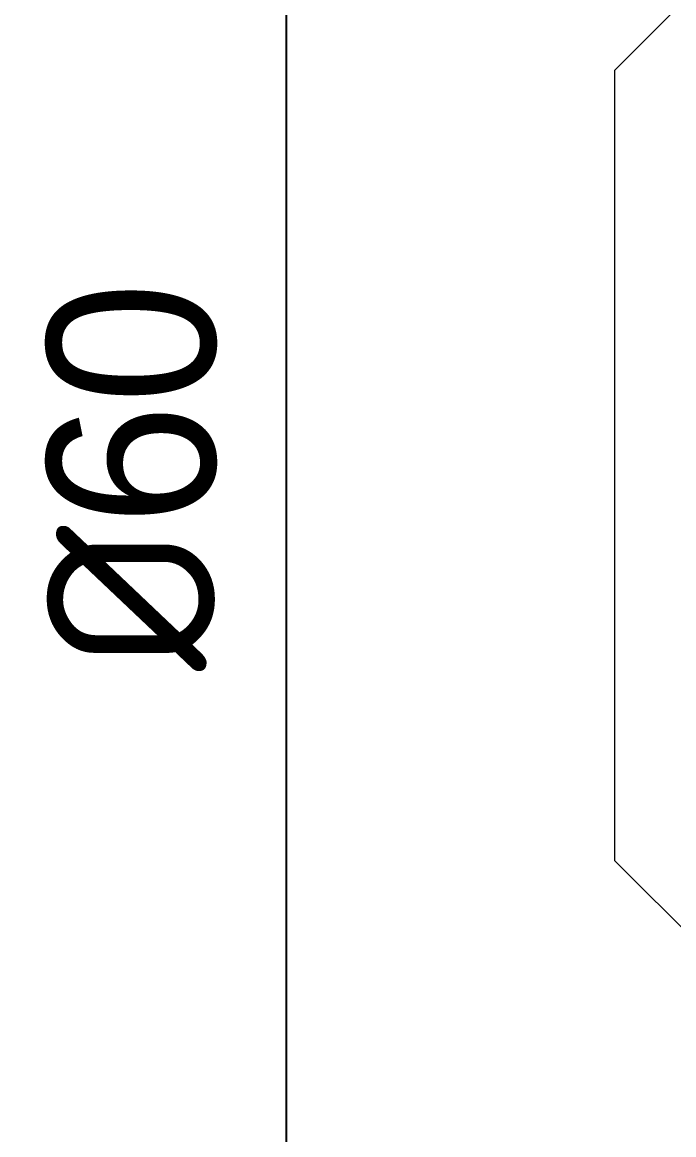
# Model space of a CAD drawing. Extents: x 10170 to 11010, y -16669 to -16075.
# Drawn here: x 10236.72 to 10250.32, y -16543.69 to -16520.47 of the extents above; entities that cross this region are included whole.
import ezdxf

# ---------------------------------------------------------------- set-up
doc = ezdxf.new("R2010")
doc.units = 0
doc.header["$MEASUREMENT"] = 0
doc.linetypes.add('HIDDEN2', pattern=[4.7625, 3.175, -1.5875])
doc.layers.get('DEFPOINTS').update_dxf_attribs({"linetype": 'CONTINUOUS'})
doc.layers.add('1', color=4, linetype='HIDDEN2', lineweight=13)
doc.layers.add('5', color=2, linetype='CONTINUOUS', lineweight=9)
doc.styles.get("Standard").update_dxf_attribs({"font": 'Gulim.ttf'})
doc.dimstyles.new('STANDARD$0', dxfattribs={"dimtxt": 3.5, "dimasz": 2.5, "dimexe": 0.7, "dimexo": 0.7, "dimgap": 0.5, "dimtad": 3, "dimdec": 4, "dimdsep": 46, "dimtxsty": 'Standard', "dimcen": 0, "dimclrd": 2, "dimclre": 2, "dimclrt": 4, "dimadec": 0, "dimazin": 0, "dimtp": 0.2, "dimtm": 0.1, "dimtfac": 0.5, "dimtdec": 4, "dimtmove": 1, "dimatfit": 3, "dimfxl": 0, "dimtolj": 1, "dimarcsym": 0})

# ---------------------------------------------------------------- blocks, each defined once
blk = doc.blocks.new('*D15')
at = {"layer": '5', "color": 2, "lineweight": -2}
for p, q in [((10263.295, -16499.663), (10241.535, -16499.663)), ((10242.235, -16557.286), (10242.235, -16502.163)), ((10263.295, -16559.786), (10241.535, -16559.786))]:
    blk.add_line(p, q, dxfattribs=at)
at = {"layer": '5', "color": 2}
for points in [[(10241.818, -16502.163), (10242.651, -16502.163), (10242.235, -16499.663)], [(10241.818, -16557.286), (10242.651, -16557.286), (10242.235, -16559.786)]]:
    blk.add_solid(points, dxfattribs=at)
at = {"layer": 'DEFPOINTS', "color": 0}
for p in [(10242.235, -16499.663), (10263.995, -16499.663), (10263.995, -16559.786)]:
    blk.add_point(p, dxfattribs=at)
at = {"layer": '5', "color": 4, "insert": (10239.018, -16529.955), "char_height": 3.5, "attachment_point": 5, "rotation": 90}
blk.add_mtext('\\A1;{\\fISOCPEUR|b0|i0|c0|p34;%%C}60', dxfattribs=at)

msp = doc.modelspace()

# ---------------------------------------------------------------- linework, layer by layer
at = {"layer": '1', "color": 7, "linetype": 'Continuous', "lineweight": 18}
for p, q in [((10250.29076, -16520.27425), (10249.0905, -16521.47452)), ((10249.0905, -16537.97452), (10249.0905, -16521.47452)), ((10249.0905, -16537.97452), (10250.92082, -16539.80484))]:
    msp.add_line(p, q, dxfattribs=at)

# ---------------------------------------------------------------- dimensions: what is measured, and where the dimension line sits
at = {"layer": '5'}
dim = msp.add_linear_dim(base=(10242.23477, -16499.66343), p1=(10263.99509, -16559.78561), p2=(10263.99509, -16499.66343), angle=90, text='{\\fISOCPEUR|b0|i0|c0|p34;%%C}60', dimstyle='STANDARD$0', override={"dimfxl": 1.25, "dimtfill": 1}, dxfattribs=at)
dim.commit()
dim.dimension.update_dxf_attribs({"geometry": '*D15', "text_midpoint": (10241.31271, -16529.95473), "dimtype": 128})

doc.saveas('drawing.dxf')
